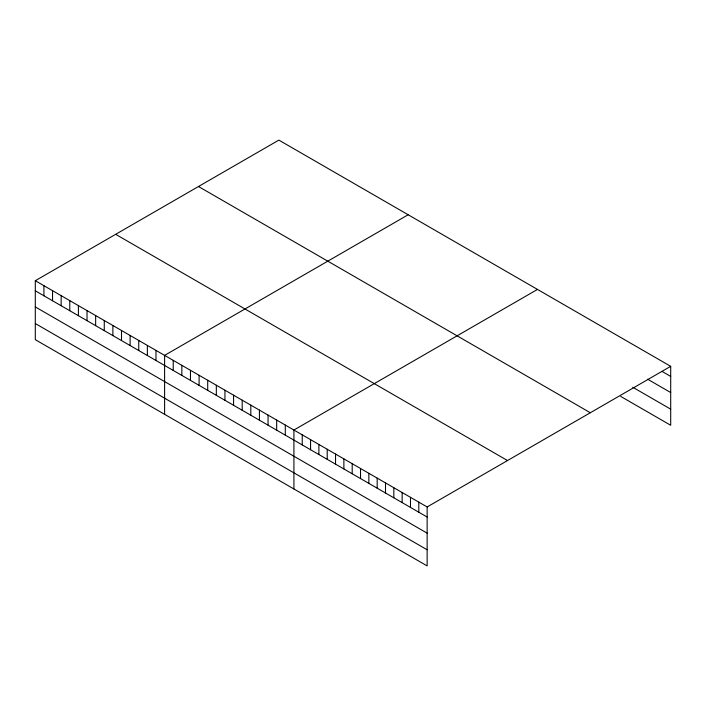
<?xml version="1.0" encoding="UTF-8"?>
<svg xmlns="http://www.w3.org/2000/svg" width="706" height="706" viewBox="0 0 706 706"><rect width="100%" height="100%" fill="white"/><g stroke="black" fill="none" stroke-linecap="round" stroke-linejoin="round"><path stroke-width="1.06" d="M35.3 280.723L427.139 506.952L427.139 565.894L35.3 339.665L35.3 280.723L278.861 140.106L670.7 366.335L670.7 425.277L620.742 396.428M408.165 214.765L164.604 355.383L164.604 414.325M537.478 289.416L293.917 430.033L293.917 488.976M427.139 506.952L670.7 366.335M662.369 371.603L670.7 376.413M647.57 379.184L670.7 392.536M632.77 387.25L670.7 409.153M198.483 186.508L590.322 412.736M115.678 234.321L507.517 460.55M35.3 290.81L427.139 517.03M35.3 306.933L427.139 533.154M35.3 323.542L427.139 549.771M418.808 502.142L418.808 512.221M410.486 497.342L410.486 507.42M402.155 492.532L402.155 502.61M393.833 487.722L393.833 497.801M385.502 482.913L385.502 492.991M377.18 478.112L377.18 488.19M368.85 473.302L368.85 483.381M360.528 468.493L360.528 478.571M352.197 463.683L352.197 473.77M343.875 458.882L343.875 468.96M335.544 454.073L335.544 464.151M327.222 449.263L327.222 459.341M318.891 444.453L318.891 454.54M310.569 439.653L310.569 449.731M302.239 434.843L302.239 444.921M285.295 425.056L285.295 435.134M276.673 420.079L276.673 430.157M268.051 415.102L268.051 425.188M259.429 410.124L259.429 420.211M250.815 405.147L250.815 415.234M242.193 400.17L242.193 410.257M233.571 395.192L233.571 405.279M224.949 390.224L224.949 400.302M216.327 385.247L216.327 395.325M207.705 380.269L207.705 390.347M199.092 375.292L199.092 385.37M190.47 370.315L190.47 380.393M181.848 365.337L181.848 375.415M173.226 360.36L173.226 370.438M155.982 350.405L155.982 360.484M147.369 345.428L147.369 355.506M138.747 340.451L138.747 350.529M130.125 335.474L130.125 345.552M121.503 330.496L121.503 340.574M112.881 325.519L112.881 335.597M104.267 320.542L104.267 330.62M95.645 315.564L95.645 325.642M87.023 310.587L87.023 320.665M78.401 305.61L78.401 315.688M69.779 300.632L69.779 310.711M61.157 295.655L61.157 305.733M52.544 290.678L52.544 300.756M43.922 285.701L43.922 295.779"/></g></svg>
